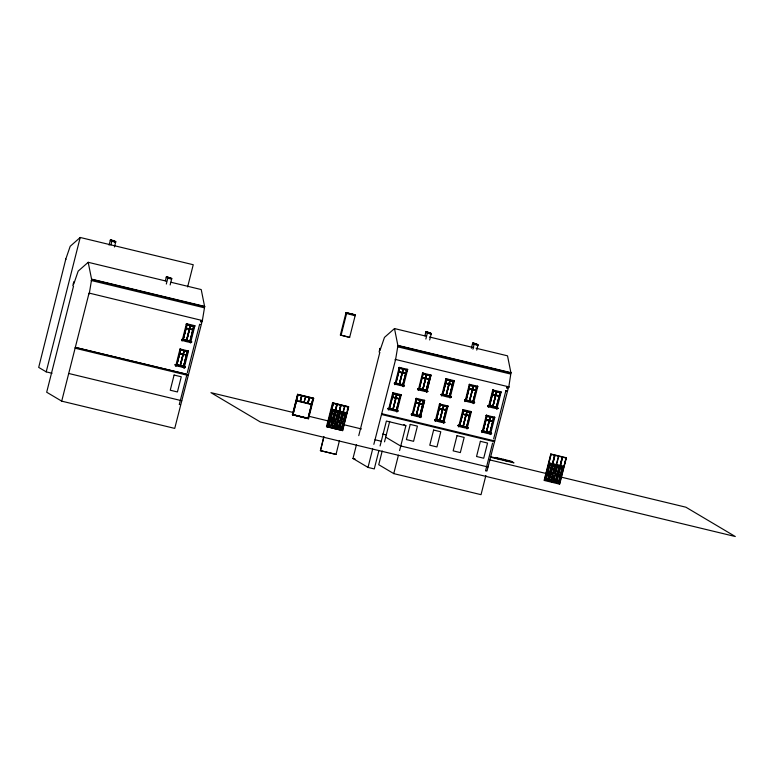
<?xml version="1.0" encoding="UTF-8"?>
<svg xmlns="http://www.w3.org/2000/svg" width="774" height="774" viewBox="0 0 774 774"><rect width="100%" height="100%" fill="white"/><g stroke="black" fill="none" stroke-linecap="round" stroke-linejoin="round"><path stroke-width="1.16" d="M199.566 324.354L200.34 324.548L199.595 324.393L187.347 372.623M505.857 390.628L506.641 390.841L505.886 390.657L493.638 438.897M292.417 414.661L297.564 394.334L313.151 398.097L313.673 398.397L308.526 418.724L292.417 414.661L308.526 418.724M308.013 418.424L313.054 398.513L297.98 394.837L296.529 400.574L311.487 404.183M327.421 423.107L332.559 402.77L348.668 406.843L342.659 430.605L327.063 426.851L326.483 426.503L327.421 423.107L327.934 423.407M384.523 441.848L389.699 421.385M170.928 282.249L201.221 289.553L204.655 306.717L91.622 279.404L89.242 293.897L89.494 293.317M202.333 320.465L174.731 428.399L61.707 401.145L89.058 293.065L202.517 320.581L202.266 321.152L204.655 306.717M476.058 348.232L507.521 355.827L510.956 372.981L397.913 345.678L395.611 359.484L373.842 444.353M395.475 359.513L395.224 360.094L395.291 359.407L509.128 386.923L508.711 387.493L510.956 372.981M175.185 364.844L185.363 367.166L184.222 367.679L175.804 365.647L175.185 364.844L185.296 367.331L184.067 368.298L183.602 367.524M181.58 339.544L182.451 339.515C195.783 341.479 193.326 344.227 182.209 340.357L181.58 339.544L182.054 340.966L182.828 340.502M397.226 410.559C400.1 412.648 389.138 409.601 388.567 409.359L387.968 408.382L397.226 410.559L401.242 394.74L401.087 395.369L392.65 393.327L393.453 392.853L389.428 408.672M403.631 385.259C406.505 387.348 395.533 384.31 394.963 384.068L394.372 383.082L403.631 385.259L407.646 369.44L407.492 370.069L399.026 368.018M411.323 414.196L412.194 414.167C425.526 416.131 423.078 418.869 411.952 414.999L411.323 414.196L411.797 415.619L412.571 415.154M417.728 388.896C428.719 389.564 432.753 394.13 418.347 389.709L417.728 388.896L418.192 390.319L418.976 389.854M434.707 419.837L435.578 419.798C448.91 421.772 446.463 424.51 435.336 420.64L434.707 419.837L435.182 421.259L435.956 420.795M441.112 394.537L441.983 394.508C455.315 396.472 452.858 399.22 441.731 395.34L441.112 394.537L441.577 395.959L442.36 395.495M467.38 427.471C470.302 429.415 459.34 426.687 458.721 426.281L458.121 425.303L467.38 427.471L471.356 411.633L462.939 409.601L458.963 425.439L458.121 425.303M473.785 402.18C476.658 404.27 465.687 401.222 465.116 400.98L464.526 400.003L473.785 402.18L477.8 386.361L476.794 386.71M481.476 431.108L482.347 431.079C495.679 433.053 493.232 435.791 482.105 431.921L481.476 431.108L481.95 432.54L482.724 432.066M487.881 405.818C498.872 406.476 502.906 411.052 488.5 406.621L487.881 405.818L488.346 407.24L489.129 406.776M187.627 286.931L193.239 264.727L80.215 237.473L70.192 246.296L65.577 259.735L65.616 259.058M52.042 373.262L46.208 371.859L80.215 237.473M73.888 281.601L72.833 285.703L73.53 286.119L46.682 392.224L61.707 401.145M109.086 245.135L110.421 239.853L114.242 240.772L115.781 241.682L114.446 246.974M110.914 244.903L111.959 240.762L115.781 241.682M114.881 241.594C104.393 237.802 119.099 242.997 113.604 240.83M165.365 280.836L166.42 276.695L171.77 278.524L170.145 284.958M166.323 284.039L167.958 277.605L171.77 278.524M170.88 278.437C160.382 274.644 175.098 279.84 169.603 277.673M170.057 278.33L170.241 277.614M176.046 364.815L180.023 348.968L188.488 351.028L187.705 351.502M182.451 339.515L186.428 323.677L194.884 325.728L190.868 341.547L191.758 341.866L181.609 339.37M176.433 365.802L175.65 366.266L175.205 364.67M176.675 364.96L180.681 349.132L179.907 349.625M180.69 350.09C176.859 359.049 190.133 350.458 180.623 350.051M186.195 328.36L183.322 339.38L186.515 340.173L189.243 329.066L186.128 328.311M182.906 354.405L180.11 365.473L176.994 364.718L179.723 353.612M193.723 326.396L190.53 325.602L189.727 328.766L192.919 329.56L193.645 326.357L192.919 329.56M183.622 366.315L186.35 355.208L183.622 366.315L180.429 365.522L183.303 354.502M186.515 354.85L187.25 351.648L186.515 354.85L183.332 354.057L184.135 350.903L187.318 351.696M192.745 329.908L190.017 341.024L192.823 329.956L189.63 329.163L186.834 340.231L190.017 341.024M189.998 342.234L190.472 342.998L191.7 342.031L181.726 339.631L182.422 339.486M190.249 341.392L194.245 325.573L194.729 326.357L186.292 324.325M179.375 404.386L180.071 404.589L179.316 404.396L186.582 375.941M292.94 414.97L298.077 394.643L297.564 394.334M301.512 395.698L300.148 401.493L301.599 395.746M303.959 402.412L305.42 396.665M307.723 403.302L309.155 397.536L307.704 403.283M312.948 398.446L308.071 418.202L292.998 414.525L296.442 400.893L311.409 404.502M313.335 398.204L308.197 418.531L292.601 414.767L297.748 394.44L313.673 398.397M340.367 335.016L346.046 312.57L354.627 314.631L355.305 315.037L349.625 337.493L340.367 335.016L347.874 336.825M341.053 335.423L346.733 312.977L346.046 312.57M346.868 312.977L354.453 314.786M354.444 315.347L354.627 314.631M320.436 450.642L323.861 436.836L320.436 450.642L336.022 454.406L339.457 440.59M327.063 426.851L333.081 403.08L332.559 402.77M333.371 403.506L331.862 409.214L346.936 412.89L348.387 407.153L333.313 403.477L327.383 426.919L331.775 409.533L346.771 413.161M334.455 411.604L332.597 419.005L330.904 418.599L332.781 411.207L334.465 411.613M334.649 411.487L332.714 419.208L330.711 418.715L332.665 411.004L334.668 411.497M335.423 410.094L336.845 404.338L335.394 410.075M335.732 410.172L337.164 404.415L335.703 410.152M332.23 426.01L333.565 420.659L335.568 421.153L334.223 426.484L332.22 426M332.433 425.884L333.681 420.863L335.374 421.269L334.107 426.29L332.414 425.874M340.666 405.257L339.302 411.052L340.753 405.305M334.89 428.748L339.293 411.352M338.209 420.524L340.144 412.813L342.147 413.297L340.192 421.008L338.199 420.524M336.758 426.929L338.015 421.898L339.699 422.314L338.432 427.335L336.738 426.919M341.934 413.413L340.076 420.814L338.393 420.398L340.26 413.006L341.953 413.422M339.883 422.188L338.548 427.529L336.545 427.045L337.899 421.704L339.892 422.198M341.363 421.288L343.298 413.577L345.301 414.061L343.356 421.772L341.353 421.279M341.566 421.172L343.414 413.771L345.107 414.187M345.098 414.177L343.24 421.569L341.547 421.162M344.74 419.963L345.272 417.863M342.369 430.547L348.387 407.153M378.941 450.478L374.277 468.928L368.008 467.409L352.983 458.489L356.446 444.779M358.759 435.636L379.831 352.383L379.125 351.977L380.005 348.31L380.073 350.264L384.465 337.396L394.498 328.563L425.961 336.148M368.008 467.409L372.671 448.968M400.235 395.088L401.242 394.74L392.786 392.679L388.809 408.527L387.968 408.382M406.64 369.788L407.646 369.44L399.191 367.389L395.214 383.227L394.372 383.082M380.082 445.969L386.39 421.046L405.876 425.748L399.597 450.565M389.187 409.514L388.413 409.978L387.938 408.556M395.591 384.214L394.808 384.678L394.343 383.256M395.833 383.382L399.839 367.553L399.065 368.047M382.211 450.99L378.738 464.7L393.763 473.62L481.031 494.673L485.888 475.468M389.748 408.43L392.873 409.185L395.669 398.117L392.486 397.323M392.65 396.965L395.766 397.72L396.501 394.517L393.453 393.811M396.056 398.213L393.192 409.233L396.375 410.026L399.181 398.958L395.988 398.165M396.356 411.246L396.83 412.01L398.059 411.042L388.113 408.469L398.126 410.878L397.207 410.52M402.761 385.945L403.225 386.71L404.463 385.742L394.508 383.169L404.521 385.587L403.602 385.229M407.008 369.285L402.799 384.968M400.458 395.214L400.584 394.566M406.863 369.924L407.027 369.285L407.472 370.069M424.897 335.829L425.942 331.688L431.302 333.517L429.676 339.95M425.855 339.031L427.48 332.597L425.942 331.688M428.041 332.849C422.623 329.569 435.926 335.481 428.08 332.694M393.763 473.62L398.436 455.18M429.589 333.313L429.764 332.607M412.194 414.167L416.17 398.32L424.626 400.381L420.611 416.189L421.511 416.518L411.352 414.022M426.145 391.586L426.609 392.35L427.848 391.383L417.892 388.809L427.906 391.218L426.987 390.86L430.992 375.051L422.575 373.029L418.599 388.867L417.757 388.722M412.813 414.313L416.789 398.475M423.194 373.174L419.198 388.983M413.132 414.071L416.257 414.825L419.053 403.757L415.938 403.002M416.035 402.606L419.15 403.36L419.885 400.158L416.838 399.442M422.44 377.315L425.555 378.06L426.281 374.858L423.165 374.113L422.294 377.402L425.642 378.215L426.503 374.81L423.233 374.152M426.097 390.328L428.96 379.308L425.777 378.515L422.972 389.583L426.164 390.377M419.74 416.876L420.214 417.65L421.443 416.683L411.468 414.274L412.165 414.129M416.838 398.494L416.006 398.949L424.471 401.009L423.968 400.197L419.992 416.044L423.804 400.835M420.611 416.189L424.626 400.381L423.62 400.729M427.016 390.899L430.992 375.051L430.247 375.564M435.578 419.798L439.555 403.96L448.011 406.011L447.004 406.369M441.983 394.508L445.959 378.66L454.415 380.721L450.4 396.54L451.29 396.859L441.141 394.363M436.197 419.953L440.174 404.115M442.602 394.653L446.608 378.834M439.322 408.643L436.517 419.711L439.642 420.466L442.37 409.349L439.255 408.604M445.969 395.127L448.765 384.059L445.65 383.304L442.776 394.508L446.124 395.311L448.988 384.01L445.631 383.198L442.922 394.411L446.037 395.166M449.568 396.249L452.345 384.949L449.162 384.156L446.279 395.35L449.636 396.162L452.49 384.852L449.143 384.049L446.424 395.262L449.549 396.007M446.85 406.679L443.657 405.886L442.854 409.049L446.047 409.843L446.772 406.64L446.047 409.843M453.245 381.389L450.062 380.595L449.259 383.759L452.451 384.552L453.177 381.35L452.451 384.552M445.872 410.201L443.144 421.308L445.95 410.239L442.757 409.446L440.029 420.553L443.144 421.308M449.481 395.969L452.345 384.949M443.125 422.517L443.599 423.291L444.827 422.323L434.736 419.663M443.376 421.685L447.382 405.857L447.856 406.65L439.39 404.589M449.53 397.226L449.994 397.991L451.232 397.023L441.248 394.624L441.954 394.479M471.376 348.252L472.711 342.959L476.532 343.888L478.071 344.798L476.736 350.09M472.914 349.161L474.249 343.879L478.071 344.798M477.171 344.701L472.711 342.959M476.358 344.594L476.532 343.888M465.368 400.148L469.344 384.301L477.8 386.361M459.34 426.426L458.566 426.9L458.092 425.468M459.582 425.594L463.587 409.765L462.804 410.249L471.24 412.29L470.737 411.478M465.745 401.135L464.961 401.6L464.497 400.177M465.987 400.293L469.992 384.475L469.208 384.949L477.635 386.99L477.132 386.187M462.707 414.284L459.833 425.303L463.026 426.106L465.822 415.038L462.639 414.245M469.354 400.768L472.227 389.738L469.034 388.945L466.238 400.013L469.421 400.806M472.546 389.786L469.741 400.855L472.933 401.648L475.729 390.58L472.614 389.835M466.529 426.948L469.334 415.88L466.142 415.087L463.345 426.155L466.461 426.909M469.431 415.483L470.157 412.281L467.041 411.526L466.238 414.69L469.363 415.445M475.836 390.193L476.561 386.981L473.446 386.236L472.643 389.399L475.758 390.144M466.509 428.157L466.983 428.931L468.212 427.964L458.266 425.381L468.27 427.799L467.361 427.442M466.761 427.325L470.756 411.497M472.914 402.867L473.378 403.631L474.617 402.664L464.526 400.003M477.161 386.197L472.953 401.89M482.347 431.079L486.324 415.241L494.779 417.292L490.764 433.111L491.654 433.44L481.505 430.934M496.298 408.508L496.763 409.272L498.001 408.304L488.046 405.731L498.059 408.14L497.14 407.782L501.146 391.973L492.728 389.941L488.752 405.789L487.91 405.644M489.932 432.821L494.122 417.118L494.625 417.931L486.188 415.89L486.324 415.241M496.337 407.521L500.517 391.818L501.02 392.631L492.593 390.589L492.728 389.941M486.604 415.919L486.943 415.386M493.009 390.618L493.348 390.096M489.139 420.63L486.411 431.737L489.207 420.679L486.091 419.924L483.218 430.944L486.411 431.737M492.738 406.408L495.534 395.34L492.806 406.447L489.623 405.653L492.487 394.624L495.612 395.379M496.434 391.779L495.708 394.982L496.511 391.818L493.319 391.025L492.516 394.189L495.708 394.982M489.303 420.282C490.697 411.391 490.89 424.404 486.12 419.489L486.923 416.325L486.043 419.614L489.391 420.427L490.252 417.022L486.904 416.219L490.106 417.118M486.798 431.834L489.913 432.589L492.641 421.482L489.594 420.766M489.7 420.369L492.815 421.124L493.541 417.921L490.426 417.167L489.545 420.466L492.903 421.269M496.095 395.079L499.22 395.824L499.946 392.621L496.898 391.915M489.894 433.798L490.368 434.562L491.596 433.604L481.622 431.195L482.318 431.05M485.608 470.65L486.372 470.853L485.608 470.66L492.574 443.125M487.03 470.95L508.634 386.739M544.451 480.499L551.03 454.377L566.104 458.053L559.389 484.098M554.561 455.247L552.52 463.694L554.648 455.296M554.871 455.315L552.829 463.771L554.958 455.373M549.259 479.561L550.614 474.23L552.617 474.714L551.262 480.044L549.259 479.561L550.624 474.23M550.924 473.049L552.878 465.338M551.117 472.924L552.994 465.532M551.93 482.308L556.332 464.913M558.78 456.292L556.574 464.642M553.604 480.615L554.939 475.265L556.941 475.758L555.587 481.089L553.584 480.606M556.729 475.865L555.471 480.896L553.787 480.48L555.055 475.468L556.748 475.875M551.03 454.377L549.018 462.842L563.975 466.451L566.046 458.024M166.265 281.126L88.197 262.299L91.622 279.404M394.498 328.563L397.913 345.678M348.155 406.534L347.255 410.036M91.168 280.488L204.191 307.752M397.468 346.762L510.492 374.016M88.197 262.299L78.174 271.123L73.772 283.99L73.346 283.739M194.884 325.728L193.877 326.077M423.233 373.203L422.44 373.678L430.866 375.709L430.392 374.926L426.387 390.744L430.025 375.429L426.251 390.522L422.894 389.709L425.758 378.409L429.106 379.212M446.617 378.844L445.834 379.318M454.415 380.721L453.409 381.069M440.222 404.134L439.438 404.618M471.395 411.652L470.389 412M501.184 392.002L500.178 392.35M494.779 417.292L493.773 417.641M186.311 324.325L187.095 323.851L183.051 339.631M492.593 390.589L493.386 390.115L489.168 405.799M486.188 415.89L486.991 415.415L482.947 431.195M176.027 364.777L175.35 364.757L185.363 367.166L184.444 366.808L188.488 351.028M465.338 400.11L464.661 400.09L474.675 402.499L473.756 402.141M435.549 419.769L434.882 419.74L444.895 422.159L443.976 421.801L448.011 406.011M475.894 343.946L473.572 343.221L474.849 343.975M346.733 312.977L355.305 315.037M427.48 332.597L431.302 333.517M474.443 344.14L472.537 343.675L477.887 345.514M355.131 315.753L345.862 313.276M431.128 334.233L425.768 332.394M429.454 337L473.727 347.671M171.596 279.24L166.236 277.402M398.02 345.436L511.043 372.691M91.729 279.172L204.752 306.427M445.824 379.308L454.251 381.35L453.777 380.556L449.752 396.356M430.005 375.661L426.658 374.848L425.797 378.244L429.154 379.057M399.848 368.511C404.928 366.77 402.886 375.487 399.055 371.675M422.333 377.702L425.458 378.457L422.652 389.525L419.537 388.771M495.999 395.475L499.114 396.22L496.318 407.288L493.193 406.543M492.864 421.433L489.507 420.621L486.653 431.921L490 432.734L493.764 417.873L490.493 417.215M179.897 349.616L188.324 351.657L187.85 350.864L183.641 366.547M381.601 413.655L494.702 440.957M381.476 414.487L494.499 441.751M333.081 403.08L348.668 406.843M548.853 463.113L563.82 466.722M552.975 465.532L554.668 465.938L552.8 473.33L551.107 472.924M490.319 456.67L512.591 462.039M490.6 457.231L513.984 462.871L511.188 461.207L495.602 457.453L498.398 459.108M293.249 412.503L210.954 392.66L260.364 421.994L735.3 536.527L685.89 507.202L561.285 477.152M308.536 416.189L328.515 421.008M343.801 424.694L361.429 428.951M382.588 434.05L386.12 434.901M489.574 459.853L545.999 473.465M327.605 426.145L342.572 429.764M326.483 426.503L342.659 430.605M544.654 479.716L559.612 483.324M375.003 439.748L381.282 441.257M400.768 445.959L488.026 467.003M68.712 373.474L181.735 400.729M320.378 450.613L336.022 454.406M352.983 458.489L355.072 458.992M469.344 384.301L469.625 384.978M445.959 378.66L446.24 379.337M422.575 373.029L422.856 373.697M558.47 456.215L556.254 464.564M348.939 337.087L349.625 337.493M399.191 367.389L399.471 368.056M462.939 409.601L463.442 410.404M398.949 372.071L402.074 372.816L399.268 383.885L396.153 383.13M439.555 403.96L439.835 404.638M416.17 398.32L416.451 398.997M401.048 395.34L400.622 394.585L396.578 410.375M392.786 392.679L393.066 393.356M503.4 459.33L506.196 460.994M114.059 241.478L115.597 242.397L110.247 240.559M110.421 239.853L112.52 241.024M166.42 276.695L168.509 277.866M403.873 424.558L405.876 425.748M344.885 406.302L343.346 412M344.575 406.224L343.037 411.923M385.723 437.165L400.738 446.076M186.428 323.677L186.708 324.345M305.73 396.743L304.192 402.432M65.79 259.164L38.7 367.398L46.208 371.859M180.023 348.968L180.303 349.645M188.13 375.438L75.175 348.223M492.767 389.97L493.232 390.754M486.362 415.261L486.827 416.044M200.485 321.626L201.269 321.868L200.563 321.597M506.786 387.89L507.56 388.132L506.786 387.89M174.092 375.051L170.251 390.222L177.42 391.954L181.261 376.774L174.092 375.051M179.703 353.505L176.849 364.806L180.197 365.618L183.061 354.318L179.703 353.505M180.603 349.945L179.742 353.35L183.099 354.153L183.96 350.757L180.603 349.945M186.108 328.205L183.245 339.515L186.602 340.318L189.456 329.018L186.108 328.205M187.008 324.654L186.147 328.05L189.495 328.863L190.356 325.457L187.008 324.654M187.095 324.799C183.206 333.797 196.499 325.109 187.095 324.799M183.215 354.347L180.352 365.657L183.699 366.46L186.563 355.16L183.215 354.347M184.115 350.796L183.254 354.192L186.602 355.005L187.463 351.599L184.115 350.796M189.611 329.056L186.757 340.357L190.104 341.17L192.968 329.859L189.611 329.056M190.51 325.496L189.649 328.892L193.007 329.705L193.868 326.309L190.51 325.496M301.821 395.775L300.457 401.561L301.908 395.824M309.465 397.613L308.091 403.409L309.465 397.613M330.411 419.905L329.076 425.245L331.059 425.729L332.404 420.379L330.411 419.905M330.527 420.098L329.269 425.129L330.943 425.526L332.201 420.505L330.527 420.098M335.819 411.768L333.884 419.489L335.868 419.963L337.803 412.252L335.819 411.768M335.935 411.962L334.078 419.363L335.752 419.769L337.609 412.368L335.935 411.962M340.976 405.334L339.612 411.12L340.976 405.334M341.053 422.469L339.718 427.809L341.702 428.293L343.037 422.943L341.053 422.469M341.17 422.662L339.912 427.693L341.586 428.099L342.843 423.068L341.17 422.662M392.466 397.217L389.603 408.517L392.96 409.33L395.814 398.029L392.466 397.217M393.366 393.656L392.505 397.062L395.853 397.865L396.714 394.469L393.366 393.656M398.862 371.917L396.007 383.227L399.355 384.03L402.219 372.729L398.862 371.917M399.761 368.366L398.91 371.762L402.257 372.575L403.119 369.169L399.761 368.366M395.969 398.059L393.115 409.369L396.462 410.172L399.326 398.871L395.969 398.059M396.868 394.508L396.017 397.904L399.365 398.716L400.226 395.311L396.868 394.508M402.374 372.768L399.51 384.068L402.867 384.881L405.721 373.571L402.374 372.768M403.273 369.208L402.412 372.613L405.769 373.416L406.621 370.02L403.273 369.208M396.956 394.653C393.115 398.581 401.532 400.613 400.003 395.359L396.956 394.653M402.461 372.913L399.587 383.943L402.78 384.736L405.576 373.668L402.461 372.913M403.36 369.353C399.471 378.351 412.774 369.672 403.36 369.353M410.23 424.404L406.389 439.574L413.568 441.306L417.409 426.126L410.23 424.404M415.851 402.857L412.987 414.158L416.344 414.97L419.198 403.66L415.851 402.857M416.751 399.297L415.89 402.703L419.237 403.506L420.098 400.11L416.751 399.297M422.246 377.557L419.392 388.867L422.739 389.67L425.603 378.37L422.246 377.557M419.353 403.699L416.499 415.009L419.847 415.812L422.71 404.512L419.353 403.699M420.253 400.148L419.402 403.544L422.749 404.357L423.61 400.951L420.253 400.148M419.44 403.854L416.576 414.874L419.76 415.667L422.565 404.599L419.44 403.854M420.34 400.293C416.547 404.26 424.984 406.205 423.388 401L420.34 400.293M426.745 374.993C422.904 378.921 431.312 380.953 429.793 375.709L426.745 374.993M433.614 430.044L429.773 445.214L436.952 446.946L440.783 431.766L433.614 430.044M439.235 408.498L436.372 419.798L439.729 420.611L442.583 409.301L439.235 408.498M440.135 404.937L439.274 408.333L442.622 409.146L443.483 405.75L440.135 404.937M446.53 379.647L445.679 383.043L449.026 383.846L449.887 380.45L446.53 379.647M440.222 405.083C436.333 414.08 449.626 405.402 440.222 405.083M446.617 379.792C442.718 388.761 455.992 380.092 446.617 379.792M442.738 409.34L439.884 420.65L443.231 421.453L446.095 410.152L442.738 409.34M443.637 405.789L442.786 409.185L446.134 409.988L446.995 406.592L443.637 405.789M450.042 380.489L449.181 383.885L452.538 384.697L453.39 381.301L450.042 380.489M456.999 435.675L453.158 450.855L460.337 452.587L464.168 437.407L456.999 435.675M462.62 414.138L459.756 425.439L463.113 426.251L465.967 414.941L462.62 414.138M463.52 410.578L462.659 413.974L466.006 414.787L466.867 411.391L463.52 410.578M469.015 388.838L466.161 400.148L469.508 400.951L472.372 389.651L469.015 388.838M469.915 385.278L469.063 388.683L472.411 389.486L473.272 386.091L469.915 385.278M463.607 410.723C459.766 414.651 468.173 416.683 466.654 411.439L463.607 410.723M470.002 385.433C466.161 389.351 474.578 391.383 473.049 386.139L470.002 385.433M466.122 414.98L463.268 426.29L466.616 427.093L469.479 415.793L466.122 414.98M467.022 411.42L466.161 414.825L469.518 415.628L470.379 412.232L467.022 411.42M472.527 389.69L469.663 400.99L473.02 401.803L475.875 390.493L472.527 389.69M473.427 386.129L472.566 389.525L475.923 390.338L476.774 386.932L473.427 386.129M480.383 441.315L476.542 456.496L483.711 458.227L487.552 443.047L480.383 441.315M486.004 419.779L483.14 431.079L486.498 431.892L489.352 420.582L486.004 419.779M492.399 394.479L489.545 405.779L492.893 406.592L495.757 395.291L492.399 394.479M493.299 390.918L492.448 394.324L495.795 395.127L496.656 391.731L493.299 390.918M495.911 395.321L493.048 406.631L496.405 407.434L499.259 396.133L495.911 395.321M496.811 391.77L495.95 395.166L499.298 395.978L500.159 392.573L496.811 391.77M550.798 453.99L544.112 480.412L559.699 484.166L566.384 457.753L550.798 453.99M547.45 473.465L546.115 478.806L548.108 479.29L549.443 473.94L547.45 473.465M549.704 464.574L547.769 472.285L549.753 472.769L551.698 465.048L549.704 464.574M547.566 473.659L546.318 478.69L547.992 479.096L549.25 474.065L547.566 473.659M549.821 464.768L547.963 472.169L549.637 472.566L551.494 465.174L549.821 464.768M552.859 465.329L550.914 473.04L552.917 473.524L554.852 465.813L552.859 465.329M550.74 474.433L549.472 479.445L551.146 479.851L552.404 474.83L550.73 474.423M557.193 466.374L555.248 474.094L557.241 474.568L559.176 466.857L557.193 466.374M557.299 466.567L555.451 473.969L557.125 474.375L558.983 466.974L557.299 466.567M562.205 457.086L560.163 465.532L562.282 457.134M562.514 457.163L560.473 465.609L562.514 457.163M558.093 476.029L556.758 481.37L558.751 481.854L560.086 476.513L558.093 476.029M560.347 467.138L558.412 474.849L560.395 475.333L562.33 467.612L560.347 467.138M558.209 476.223L556.951 481.254L558.635 481.66L559.883 476.629L558.209 476.223M560.463 467.332L558.605 474.733L560.279 475.139L562.137 467.738L560.463 467.332M200.737 320.726L201.482 320.968L200.737 320.775M507.028 387L507.783 387.223L507.067 387.048M188.334 374.645L75.31 347.391L188.334 374.645"/></g></svg>
